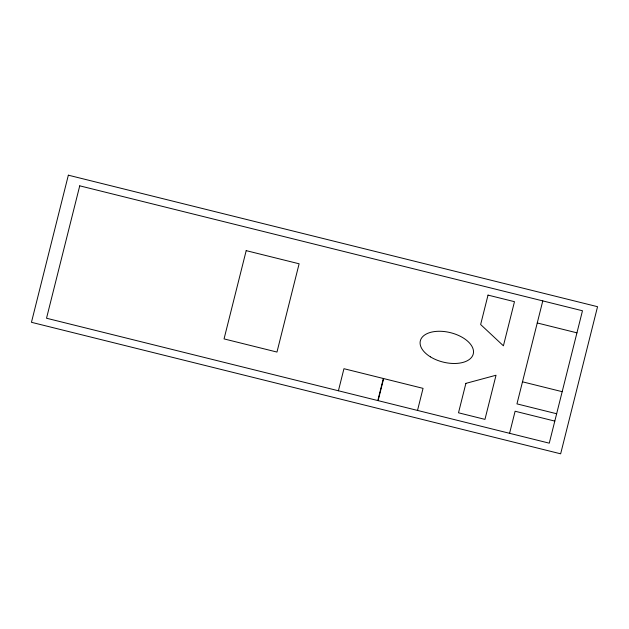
<?xml version="1.0" encoding="UTF-8"?>
<svg xmlns="http://www.w3.org/2000/svg" width="629" height="629" viewBox="0 0 629 629"><rect width="100%" height="100%" fill="white"/><g stroke="black" fill="none" stroke-linecap="round" stroke-linejoin="round"><path stroke-width="0.94" d="M338.418 390.774L343.953 368.704L423.05 388.36L417.514 410.43M377.825 400.563L383.36 378.501M378.108 400.634L383.643 378.572M509.576 433.31L515.112 411.24L554.802 421.1M542.788 300.898L516.959 403.881L556.649 413.748M537.252 322.968L576.942 332.835M522.495 381.819L562.184 391.678M68.349 175.184L31.45 322.307L560.651 453.816L597.55 306.693L68.349 175.184M79.734 185.83L46.522 318.235L549.266 443.17L582.478 310.765L79.734 185.83M246.191 250.641L224.05 338.905L276.972 352.059L299.113 263.787L246.191 250.641M465.885 383.376L458.502 412.797L484.959 419.378L496.029 375.238L465.885 383.376M488.018 295.103L480.642 324.533L503.412 345.816L514.483 301.684L488.018 295.103M430.378 356.832A27.267 15.167 13.9 0 0 473.26 353.954A27.267 15.167 13.9 0 0 436.77 331.349A27.267 15.167 13.9 0 0 430.378 356.832"/></g></svg>
